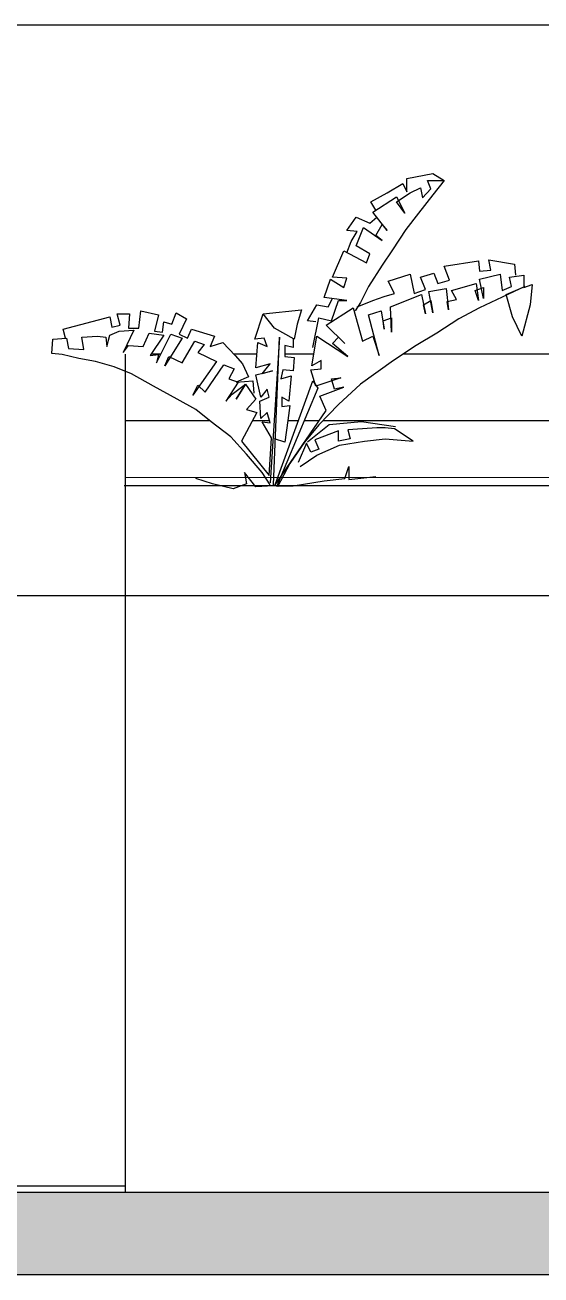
# Model space of a CAD drawing. Header units: inches. Extents: x 4350 to 28384, y -6772 to 993.
# Drawn here: x 17946 to 18181, y -1454 to -884 of the extents above; entities that cross this region are included whole.
import ezdxf

# ---------------------------------------------------------------- set-up
doc = ezdxf.new("R2010")
doc.units = ezdxf.units.IN
doc.header["$MEASUREMENT"] = 0
doc.layers.add('ARREDI_attrezzature', color=7, linetype='Continuous')
doc.layers.add('VEGETAZIONE', color=94, linetype='Continuous')

msp = doc.modelspace()

# ---------------------------------------------------------------- hatches: boundary and pattern name
at = {"layer": 'ARREDI_attrezzature'}
h = msp.add_hatch(color=256, dxfattribs=at)
h.dxf.hatch_style = 1
h.paths.add_polyline_path([(19839.35, -1416.22), (17640.95, -1416.22), (17640.95, -1453.92), (19839.35, -1453.92)])

# ---------------------------------------------------------------- linework, layer by layer
for p, q in [((17563.83, -884.22), (18857.7, -884.22)), ((17991.75, -1034.22), (17991.75, -1416.22)), ((18007.94, -1034.22), (18003.56, -1034.22)), ((18051.76, -1034.22), (18041.2, -1034.22)), ((18061.78, -1034.22), (18061.61, -1034.22)), ((18077.66, -1034.22), (18064.47, -1034.22)), ((18091.93, -1034.22), (18091.53, -1034.22)), ((18107.24, -1034.22), (18107.19, -1034.22)), ((18206.4, -1034.22), (18118.46, -1034.22)), ((18707.7, -1094.22), (17991.31, -1094.22)), ((17563.83, -1144.22), (18707.7, -1144.22)), ((17640.95, -1413.22), (17991.75, -1413.22))]:
    msp.add_line(p, q, dxfattribs=at)
at = {"layer": 'ARREDI_attrezzature', "ltscale": 0.1}
for p, q in [((17991.48, -1064.48), (18030.27, -1064.48)), ((18049.74, -1064.48), (18057.55, -1064.48)), ((18065.89, -1064.48), (18070.67, -1064.48)), ((18073.37, -1064.48), (18080.2, -1064.48)), ((18081.9, -1064.48), (18220.59, -1064.48)), ((18857.7, -1090.06), (17991.48, -1090.57))]:
    msp.add_line(p, q, dxfattribs=at)
at = {"layer": 'ARREDI_attrezzature'}
msp.add_lwpolyline([(17640.95, -1416.22), (19839.35, -1416.22), (19839.35, -1453.92), (17640.95, -1453.92)], close=True, dxfattribs=at)
at = {"layer": 'VEGETAZIONE'}
for p, q in [((18111.18, -960.71), (18118.26, -956.53)), ((18118.26, -956.53), (18120.15, -960.24)), ((18120.15, -954.22), (18131.94, -951.9)), ((18120.15, -960.24), (18120.15, -954.22)), ((18129.58, -955.14), (18137.13, -955.14)), ((18131, -958.85), (18129.58, -955.14)), ((18131.94, -951.9), (18137.13, -955.14)), ((18137.13, -955.14), (18131.94, -961.63)), ((18103.63, -964.88), (18111.18, -960.71)), ((18104.57, -969.52), (18115.43, -962.56)), ((18115.43, -964.88), (18121.56, -960.71)), ((18115.43, -962.56), (18119.2, -969.98)), ((18121.56, -960.71), (18126.28, -958.39)), ((18131.94, -961.63), (18125.34, -969.98)), ((18126.28, -958.39), (18127.22, -963.02)), ((18127.22, -963.02), (18131, -958.85)), ((18105.99, -968.59), (18103.63, -964.88)), ((18119.2, -969.98), (18115.43, -964.88)), ((18092.78, -977.86), (18097.02, -971.83)), ((18097.02, -971.83), (18103.16, -974.61)), ((18103.16, -974.61), (18106.46, -971.83)), ((18111.18, -977.86), (18104.57, -969.52)), ((18125.34, -969.98), (18119.67, -977.4)), ((18097.5, -978.32), (18092.78, -977.86)), ((18094.67, -982.96), (18097.5, -978.32)), ((18097.02, -984.81), (18100.33, -976.47)), ((18100.33, -976.47), (18108.82, -982.5)), ((18105.99, -980.18), (18108.82, -975.08)), ((18108.82, -975.08), (18111.18, -977.86)), ((18119.67, -977.4), (18113.54, -986.67)), ((18092.78, -988.06), (18094.67, -982.96)), ((18103.16, -988.52), (18097.02, -984.81)), ((18108.82, -982.5), (18105.99, -980.18)), ((18086.17, -999.19), (18091.36, -987.13)), ((18091.36, -987.13), (18101.74, -992.69)), ((18101.74, -992.69), (18103.16, -988.52)), ((18113.54, -986.67), (18108.82, -993.62)), ((18108.82, -993.62), (18102.69, -1003.36)), ((18137.13, -994.09), (18152.71, -991.77)), ((18139.49, -1000.58), (18137.13, -994.09)), ((18152.71, -991.77), (18153.18, -996.4)), ((18153.18, -996.4), (18158.37, -995.94)), ((18157.43, -991.3), (18169.22, -993.16)), ((18158.37, -995.94), (18157.43, -991.3)), ((18169.22, -993.16), (18169.69, -998.26)), ((18082.4, -1008.46), (18085.23, -1000.11)), ((18085.23, -1000.11), (18091.36, -1003.82)), ((18092.78, -999.65), (18086.17, -999.19)), ((18091.36, -1003.82), (18092.78, -999.65)), ((18111.65, -1001.04), (18121.56, -997.79)), ((18114.48, -1006.6), (18111.65, -1001.04)), ((18121.56, -997.79), (18123.45, -1006.6)), ((18126.28, -999.19), (18132.42, -997.33)), ((18128.64, -1004.75), (18126.28, -999.19)), ((18132.42, -997.33), (18134.3, -1001.97)), ((18134.3, -1001.97), (18139.49, -1000.58)), ((18140.44, -1005.21), (18151.76, -1001.97)), ((18151.76, -1001.97), (18152.71, -1009.85)), ((18153.18, -1000.11), (18162.62, -997.79)), ((18155.07, -1008.92), (18153.18, -1000.11)), ((18162.62, -997.79), (18163.56, -1005.21)), ((18166.86, -999.19), (18173.47, -998.26)), ((18167.81, -1003.36), (18166.86, -999.19)), ((18173.47, -998.26), (18173.47, -1003.82)), ((18173.47, -1003.82), (18177.24, -1002.43)), ((18177.24, -1002.43), (18176.3, -1011.7)), ((18102.69, -1003.36), (18098.91, -1010.77)), ((18104.57, -1009.85), (18109.77, -1007.99)), ((18109.77, -1007.99), (18114.48, -1006.6)), ((18112.6, -1012.63), (18126.75, -1007.07)), ((18123.45, -1006.6), (18128.64, -1004.75)), ((18126.75, -1007.07), (18128.64, -1015.87)), ((18130.06, -1005.68), (18138.08, -1004.28)), ((18131.94, -1015.41), (18130.06, -1005.68)), ((18138.08, -1004.28), (18139.02, -1014.02)), ((18142.8, -1009.38), (18140.44, -1005.21)), ((18151.29, -1005.21), (18155.07, -1003.82)), ((18152.71, -1009.85), (18151.29, -1005.21)), ((18173.94, -1003.36), (18153.18, -1013.09)), ((18155.07, -1003.82), (18155.07, -1008.92)), ((18163.56, -1005.21), (18167.81, -1003.36)), ((18165.45, -1007.07), (18173.94, -1003.36)), ((18168.28, -1017.27), (18165.45, -1007.07)), ((18054.56, -1015.87), (18072.02, -1014.02)), ((18072.02, -1014.02), (18070.13, -1020.51)), ((18074.85, -1019.12), (18079.09, -1011.7)), ((18079.09, -1011.7), (18084.28, -1012.63)), ((18092.78, -1009.85), (18082.4, -1008.46)), ((18083.34, -1020.97), (18095.61, -1013.09)), ((18084.28, -1012.63), (18086.17, -1008.92)), ((18085.7, -1019.12), (18089, -1009.85)), ((18089, -1009.85), (18092.78, -1009.85)), ((18095.61, -1013.09), (18099.86, -1028.39)), ((18098.91, -1010.77), (18096.55, -1014.48)), ((18097.5, -1012.63), (18104.57, -1009.85)), ((18113.07, -1024.22), (18112.6, -1012.63)), ((18127.7, -1011.7), (18131, -1009.85)), ((18128.64, -1015.87), (18127.7, -1011.7)), ((18131, -1009.85), (18131.94, -1015.41)), ((18138.55, -1010.31), (18142.8, -1009.38)), ((18139.02, -1014.02), (18138.55, -1010.31)), ((18153.18, -1013.09), (18143.74, -1018.19)), ((18176.3, -1011.7), (18172.53, -1026.07)), ((17963.48, -1022.83), (17984.72, -1017.27)), ((17984.72, -1017.27), (17985.66, -1021.9)), ((17988.02, -1015.87), (17993.68, -1015.87)), ((17989.44, -1020.97), (17988.02, -1015.87)), ((17993.68, -1015.87), (17993.21, -1022.36)), ((17997.93, -1022.36), (17998.87, -1014.48)), ((17998.87, -1014.48), (18006.9, -1016.34)), ((18006.9, -1016.34), (18005.01, -1023.76)), ((18008.78, -1024.22), (18009.26, -1019.58)), ((18009.26, -1019.58), (18013.03, -1020.51)), ((18013.03, -1020.51), (18014.92, -1015.41)), ((18014.92, -1015.41), (18019.64, -1018.19)), ((18019.64, -1018.19), (18016.33, -1025.15)), ((18050.78, -1027.46), (18054.56, -1015.87)), ((18059.75, -1022.36), (18054.56, -1015.87)), ((18078.62, -1019.58), (18074.85, -1019.12)), ((18077.21, -1031.17), (18080.04, -1017.73)), ((18080.04, -1017.73), (18085.7, -1019.12)), ((18102.69, -1016.34), (18108.35, -1014.48)), ((18107.41, -1034.88), (18102.69, -1016.34)), ((18108.35, -1014.48), (18109.77, -1022.83)), ((18109.29, -1019.12), (18113.07, -1017.73)), ((18109.77, -1022.83), (18109.29, -1019.12)), ((18113.07, -1017.73), (18113.07, -1024.22)), ((18143.74, -1018.19), (18133.83, -1024.68)), ((18172.53, -1026.07), (18168.28, -1017.27)), ((17964.43, -1027), (17963.48, -1022.83)), ((17984.72, -1025.61), (17988.96, -1023.76)), ((17985.66, -1021.9), (17989.44, -1020.97)), ((17988.96, -1023.76), (17995.57, -1023.29)), ((17995.57, -1023.29), (17990.85, -1033.49)), ((17993.21, -1022.36), (17997.93, -1022.36)), ((17999.82, -1030.71), (18002.65, -1024.68)), ((18002.65, -1024.68), (18009.26, -1025.61)), ((18005.01, -1023.76), (18008.78, -1024.22)), ((18005.95, -1038.13), (18012.56, -1025.15)), ((18012.56, -1025.15), (18017.75, -1027)), ((18016.33, -1025.15), (18020.11, -1027)), ((18020.11, -1027), (18022, -1022.83)), ((18022, -1022.83), (18032.38, -1026.07)), ((18068.71, -1027.46), (18059.75, -1022.36)), ((18070.13, -1020.51), (18068.71, -1027.46)), ((18091.83, -1029.32), (18083.34, -1020.97)), ((18133.83, -1024.68), (18124.39, -1030.25)), ((17958.29, -1033.95), (17958.76, -1027.46)), ((17958.76, -1027.46), (17964.9, -1027)), ((17964.9, -1027), (17965.84, -1031.64)), ((17971.98, -1026.54), (17979.06, -1026.07)), ((17972.92, -1032.1), (17971.98, -1026.54)), ((17979.06, -1026.07), (17982.83, -1026.54)), ((17982.83, -1026.54), (17983.3, -1030.71)), ((17983.3, -1030.71), (17984.72, -1025.61)), ((17990.85, -1033.49), (17993.21, -1030.25)), ((17993.21, -1030.25), (17999.82, -1030.71)), ((18009.26, -1025.61), (18003.12, -1034.88)), ((18017.75, -1027), (18009.73, -1039.52)), ((18017.75, -1038.13), (18023.41, -1028.39)), ((18023.41, -1028.39), (18027.66, -1029.78)), ((18027.66, -1029.78), (18024.83, -1033.49)), ((18032.38, -1026.07), (18030.49, -1030.71)), ((18030.49, -1030.71), (18036.15, -1028.86)), ((18036.15, -1028.86), (18041.82, -1034.88)), ((18055.03, -1027), (18050.78, -1027.46)), ((18051.25, -1040.44), (18052.2, -1028.86)), ((18052.2, -1028.86), (18056.44, -1030.71)), ((18056.44, -1030.71), (18055.03, -1027)), ((18062.11, -1026.54), (18057.86, -1092.83)), ((18059.27, -1093.76), (18062.11, -1026.54)), ((18064.47, -1030.25), (18064.47, -1035.35)), ((18068.24, -1031.17), (18064.47, -1030.25)), ((18068.24, -1027), (18068.24, -1031.17)), ((18076.73, -1039.52), (18079.09, -1026.07)), ((18079.09, -1026.07), (18093.25, -1035.35)), ((18086.17, -1029.32), (18089, -1026.54)), ((18093.25, -1035.35), (18086.17, -1029.32)), ((18089, -1026.54), (18091.83, -1029.32)), ((18099.86, -1028.39), (18104.57, -1026.07)), ((18104.57, -1026.07), (18107.41, -1034.88)), ((18124.39, -1030.25), (18114.01, -1037.2)), ((17963.01, -1034.42), (17958.29, -1033.95)), ((17970.56, -1036.27), (17963.01, -1034.42)), ((17965.84, -1031.64), (17972.92, -1032.1)), ((17978.11, -1037.66), (17970.56, -1036.27)), ((18003.12, -1034.88), (18006.9, -1034.42)), ((18006.9, -1034.42), (18005.95, -1038.13)), ((18009.73, -1039.52), (18011.61, -1035.35)), ((18011.61, -1035.35), (18017.75, -1038.13)), ((18024.83, -1033.49), (18033.32, -1037.66)), ((18041.82, -1034.88), (18045.12, -1038.59)), ((18064.47, -1035.35), (18068.71, -1035.81)), ((18068.71, -1035.81), (18068.24, -1041.84)), ((17986.61, -1039.98), (17978.11, -1037.66)), ((17994.63, -1043.23), (17986.61, -1039.98)), ((18033.32, -1037.66), (18022.47, -1052.96)), ((18028.13, -1051.57), (18036.62, -1039.05)), ((18036.62, -1039.05), (18041.34, -1040.91)), ((18041.34, -1040.91), (18038.98, -1045.54)), ((18045.12, -1038.59), (18047.95, -1044.62)), ((18057.86, -1038.59), (18051.25, -1040.44)), ((18051.25, -1043.69), (18058.8, -1041.84)), ((18054.08, -1043.23), (18057.86, -1038.59)), ((18058.8, -1041.84), (18054.08, -1043.23)), ((18063.52, -1041.37), (18062.58, -1045.54)), ((18068.24, -1041.84), (18063.52, -1041.37)), ((18076.26, -1041.37), (18080.98, -1040.91)), ((18078.62, -1048.79), (18076.26, -1041.37)), ((18080.98, -1037.2), (18076.73, -1039.52)), ((18080.98, -1040.91), (18080.98, -1037.2)), ((18114.01, -1037.2), (18098.91, -1047.86)), ((18004.54, -1048.79), (17994.63, -1043.23)), ((18043.23, -1046.94), (18037.57, -1055.74)), ((18038.98, -1045.54), (18043.23, -1046.94)), ((18040.4, -1052.5), (18046.53, -1047.86)), ((18047.95, -1044.62), (18042.29, -1046.94)), ((18042.29, -1046.94), (18049.84, -1046.47)), ((18042.29, -1054.82), (18046.53, -1047.86)), ((18046.53, -1047.86), (18042.29, -1054.82)), ((18046.53, -1047.86), (18051.25, -1054.82)), ((18049.84, -1046.47), (18050.31, -1052.03)), ((18053.61, -1053.89), (18051.25, -1043.69)), ((18060.22, -1093.29), (18077.21, -1046.47)), ((18062.58, -1045.54), (18067.3, -1044.15)), ((18067.3, -1044.15), (18066.35, -1055.74)), ((18077.21, -1046.47), (18079.57, -1049.72)), ((18089.95, -1045.08), (18078.62, -1048.79)), ((18085.7, -1045.54), (18089.95, -1045.08)), ((18087.12, -1050.18), (18085.7, -1045.54)), ((18098.91, -1047.86), (18089, -1057.13)), ((18015.39, -1054.82), (18004.54, -1048.79)), ((18022.47, -1052.96), (18024.83, -1048.33)), ((18024.83, -1048.33), (18028.13, -1051.57)), ((18037.57, -1055.74), (18040.4, -1052.5)), ((18053.14, -1055.74), (18057.39, -1053.89)), ((18056.44, -1050.18), (18053.61, -1053.89)), ((18057.39, -1053.89), (18056.44, -1050.18)), ((18079.57, -1049.72), (18060.69, -1094.69)), ((18063.05, -1053.89), (18063.05, -1058.06)), ((18066.35, -1055.74), (18063.05, -1053.89)), ((18080.51, -1053.43), (18091.36, -1049.25)), ((18083.34, -1059.92), (18080.51, -1053.43)), ((18091.36, -1049.25), (18087.12, -1050.18)), ((18023.88, -1059.45), (18015.39, -1054.82)), ((18030.96, -1065.02), (18023.88, -1059.45)), ((18051.25, -1054.82), (18047.01, -1059.45)), ((18047.01, -1059.45), (18051.72, -1060.84)), ((18053.61, -1063.62), (18053.14, -1055.74)), ((18063.05, -1058.06), (18066.82, -1057.6)), ((18066.82, -1057.6), (18065.88, -1064.55)), ((18089, -1057.13), (18080.04, -1066.41)), ((18039.93, -1071.97), (18030.96, -1065.02)), ((18051.72, -1060.84), (18044.65, -1073.82)), ((18056.44, -1060.84), (18053.61, -1063.62)), ((18054.08, -1065.02), (18057.86, -1065.48)), ((18058.33, -1072.43), (18054.08, -1065.02)), ((18057.86, -1065.48), (18056.44, -1060.84)), ((18059.75, -1094.22), (18083.34, -1059.92)), ((18065.88, -1064.55), (18064.47, -1074.29)), ((18099.38, -1065.02), (18084.76, -1066.41)), ((18114.96, -1067.33), (18099.38, -1065.02)), ((18080.04, -1066.41), (18073.43, -1074.29)), ((18084.76, -1066.41), (18074.85, -1074.29)), ((18089, -1069.19), (18078.15, -1073.36)), ((18089, -1073.82), (18089, -1069.19)), ((18099.86, -1068.26), (18093.25, -1068.72)), ((18093.25, -1068.72), (18094.19, -1072.9)), ((18106.46, -1067.8), (18099.86, -1068.26)), ((18110.24, -1067.8), (18106.46, -1067.8)), ((18114.48, -1068.26), (18110.24, -1067.8)), ((18122.98, -1073.82), (18114.48, -1068.26)), ((18047.01, -1079.85), (18039.93, -1071.97)), ((18044.65, -1073.82), (18057.39, -1089.59)), ((18057.39, -1089.59), (18058.33, -1072.43)), ((18064.47, -1074.29), (18059.75, -1072.9)), ((18073.43, -1074.29), (18066.82, -1084.02)), ((18074.37, -1074.75), (18070.6, -1083.56)), ((18076.26, -1078.92), (18074.37, -1074.75)), ((18078.15, -1073.36), (18080.04, -1077.53)), ((18079.09, -1080.31), (18089.47, -1075.68)), ((18094.19, -1072.9), (18089, -1073.82)), ((18089.47, -1075.68), (18100.8, -1073.82)), ((18100.8, -1073.82), (18110.24, -1072.9)), ((18110.24, -1072.9), (18122.98, -1073.82)), ((18054.08, -1088.2), (18047.01, -1079.85)), ((18071.54, -1085.41), (18079.09, -1080.31)), ((18080.04, -1077.53), (18076.26, -1078.92)), ((18066.82, -1084.02), (18061.16, -1094.69)), ((18091.83, -1090.98), (18093.72, -1085.41)), ((18093.72, -1085.41), (18093.72, -1091.44)), ((18031.43, -1093.29), (18023.88, -1090.98)), ((18040.87, -1095.61), (18031.43, -1093.29)), ((18047.01, -1093.29), (18040.87, -1095.61)), ((18046.06, -1088.2), (18047.01, -1093.29)), ((18051.25, -1094.69), (18046.06, -1088.2)), ((18057.86, -1093.76), (18054.08, -1088.2)), ((18068.24, -1094.22), (18082.4, -1091.9)), ((18082.4, -1091.9), (18091.83, -1090.98)), ((18093.72, -1091.44), (18105.99, -1090.05)), ((18059.27, -1094.22), (18051.25, -1094.69)), ((18060.69, -1094.22), (18068.24, -1094.22))]:
    msp.add_line(p, q, dxfattribs=at)

doc.saveas('drawing.dxf')
